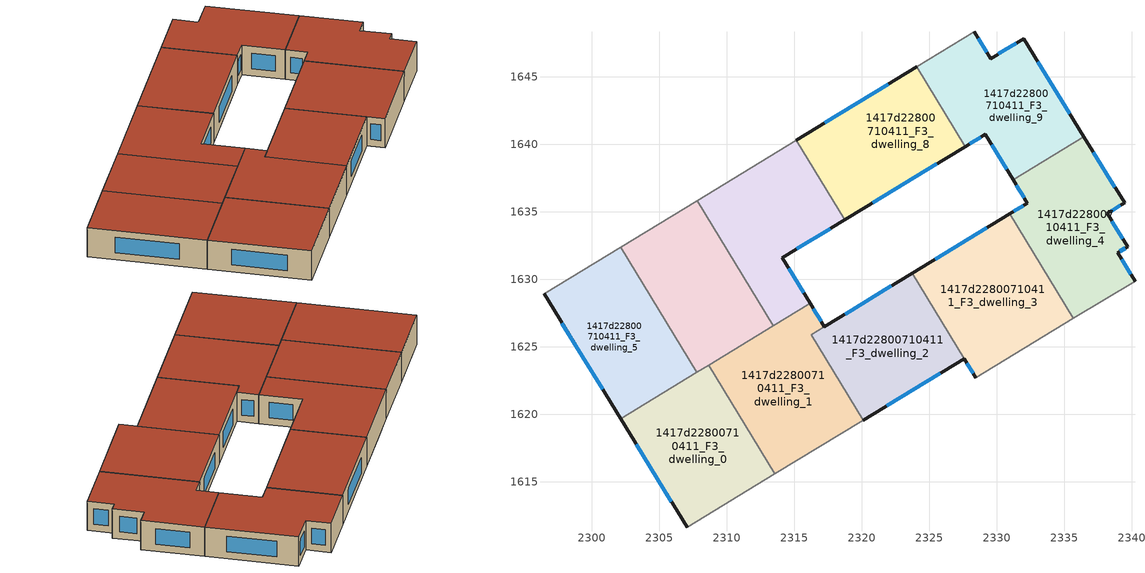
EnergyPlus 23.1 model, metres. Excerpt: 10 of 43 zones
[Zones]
1417d22800710411_F3_dwelling_0
 floor to 1417d22800710411_F2_dwelling_0 (EU_floor_Construction): 2308.67,1623.65 2313.57,1615.6 2307.06,1611.64 2302.14,1619.67 z9
 wall outside (EU_wall_Construction): 2302.14,1619.67 2307.06,1611.64 z9:12
 wall adiabatic (EU_wall_Construction): 2307.06,1611.64 2313.57,1615.6 z9:12
 wall to 1417d22800710411_F3_dwelling_1 (EU_wall_Construction): 2313.57,1615.6 2308.67,1623.65 z9:12
 wall to 1417d22800710411_F3_dwelling_5 (EU_wall_Construction): 2307.79,1623.11 2302.14,1619.67 z9:12
 wall to 1417d22800710411_F3_dwelling_6 (EU_wall_Construction): 2308.67,1623.65 2307.79,1623.11 z9:12
 window (EU_Window_Construction): 2303.3,1617.78 2305.9,1613.52 z9.7:11.3
 roof outside (EU_roof_Construction): 2313.57,1615.6 2308.67,1623.65 2302.14,1619.67 2307.06,1611.64 z12
1417d22800710411_F3_dwelling_1
 floor to 1417d22800710411_F2_dwelling_1 (EU_floor_Construction): 2317.23,1626.49 2316.25,1625.89 2320.1,1619.57 2313.57,1615.6 2308.67,1623.65 2316.18,1628.21 z9
 wall outside (EU_wall_Construction): 2317.23,1626.49 2316.18,1628.21 z9:12
 wall to 1417d22800710411_F3_dwelling_2 (EU_wall_Construction): 2316.25,1625.89 2317.23,1626.49 / 2320.1,1619.57 2316.25,1625.88 z9:12
 wall adiabatic (EU_wall_Construction): 2313.57,1615.6 2320.1,1619.57 z9:12
 wall to 1417d22800710411_F3_dwelling_6 (EU_wall_Construction): 2313.45,1626.55 2308.67,1623.65 z9:12
 wall to 1417d22800710411_F3_dwelling_7 (EU_wall_Construction): 2316.18,1628.21 2313.45,1626.55 z9:12
 window (EU_Window_Construction): 2316.98,1626.89 2316.42,1627.81 z9.7:11.3
 roof outside (EU_roof_Construction): 2320.1,1619.57 2316.25,1625.89 2317.23,1626.49 2316.18,1628.21 2308.67,1623.65 2313.57,1615.6 z12
1417d22800710411_F3_dwelling_2
 floor to 1417d22800710411_F2_dwelling_2 (EU_floor_Construction): 2323.72,1630.44 2327.57,1624.12 2320.1,1619.57 2316.25,1625.88 z9
 wall outside (EU_wall_Construction): 2323.72,1630.44 2317.23,1626.49 / 2320.1,1619.57 2327.57,1624.12 z9:12
 wall to 1417d22800710411_F3_dwelling_3 (EU_wall_Construction): 2327.57,1624.12 2323.72,1630.44 z9:12
 window (EU_Window_Construction): 2322.2,1629.51 2318.76,1627.42 / 2321.85,1620.64 2325.82,1623.05 z9.7:11.3
 roof outside (EU_roof_Construction): 2327.57,1624.12 2323.72,1630.44 2316.25,1625.89 2320.1,1619.57 z12
1417d22800710411_F3_dwelling_3
 floor to 1417d22800710411_F2_dwelling_3 (EU_floor_Construction): 2330.96,1634.84 2335.67,1627.1 2328.44,1622.7 2323.72,1630.44 z9
 wall outside (EU_wall_Construction): 2330.96,1634.84 2323.72,1630.44 / 2327.57,1624.12 2328.44,1622.7 z9:12
 wall to 1417d22800710411_F3_dwelling_4 (EU_wall_Construction): 2335.67,1627.1 2330.96,1634.84 z9:12
 wall adiabatic (EU_wall_Construction): 2328.44,1622.7 2335.67,1627.1 z9:12
 window (EU_Window_Construction): 2329.26,1633.81 2325.42,1631.47 / 2327.78,1623.79 2328.24,1623.03 z9.7:11.3
 roof outside (EU_roof_Construction): 2335.67,1627.1 2330.96,1634.84 2323.72,1630.44 2328.44,1622.7 z12
1417d22800710411_F3_dwelling_4
 floor to 1417d22800710411_F2_dwelling_4 (EU_floor_Construction): 2336.45,1640.55 2339.45,1635.65 2338.17,1634.87 2339.67,1632.4 2338.95,1631.97 2340.23,1629.87 2335.67,1627.1 2330.96,1634.84 2332.27,1635.63 2331.21,1637.37 z9
 wall outside (EU_wall_Construction): 2340.23,1629.87 2338.95,1631.97 2339.67,1632.4 2338.17,1634.87 2339.45,1635.65 2336.45,1640.55 / 2331.21,1637.37 2332.27,1635.63 2330.96,1634.84 z9:12
 wall adiabatic (EU_wall_Construction): 2335.67,1627.1 2340.23,1629.87 z9:12
 wall to 1417d22800710411_F3_dwelling_9 (EU_wall_Construction): 2336.45,1640.55 2331.21,1637.37 z9:12
 window (EU_Window_Construction): 2338.75,1636.8 2337.15,1639.4 / 2338.47,1635.05 2339.15,1635.46 / 2339.32,1632.98 2338.52,1634.29 / 2339.12,1632.07 2339.5,1632.3 / 2339.93,1630.36 2339.25,1631.47 / 2331.96,1635.45 2331.27,1635.03 / 2331.46,1636.96 2332.02,1636.04 z9.7:11.3
 roof outside (EU_roof_Construction): 2340.23,1629.87 2338.95,1631.97 2339.67,1632.4 2338.17,1634.87 2339.45,1635.65 2336.45,1640.55 2331.21,1637.37 2332.27,1635.63 2330.96,1634.84 2335.67,1627.1 z12
1417d22800710411_F3_dwelling_5
 floor to 1417d22800710411_F2_dwelling_5 (EU_floor_Construction): 2301.2,1631.8 2306.84,1622.53 2302.14,1619.67 2296.47,1628.92 z9
 floor to 1417d22800710411_F2_dwelling_6 (EU_floor_Construction): 2302.14,1632.38 2307.79,1623.11 2306.84,1622.53 2301.2,1631.8 z9
 wall outside (EU_wall_Construction): 2296.47,1628.92 2302.14,1619.67 z9:12
 wall adiabatic (EU_wall_Construction): 2302.14,1632.38 2296.47,1628.92 z9:12
 wall to 1417d22800710411_F3_dwelling_6 (EU_wall_Construction): 2307.79,1623.11 2302.14,1632.38 z9:12
 window (EU_Window_Construction): 2297.8,1626.75 2300.81,1621.84 z9.7:11.3
 roof outside (EU_roof_Construction): 2307.79,1623.11 2302.14,1632.38 2296.47,1628.92 2302.14,1619.67 z12
1417d22800710411_F3_dwelling_6
 floor to 1417d22800710411_F2_dwelling_7 (EU_floor_Construction): 2307.8,1635.82 2313.45,1626.55 2311.56,1625.4 2305.92,1634.68 z9
 floor adiabatic (EU_floor_Construction): 2305.92,1634.68 2311.56,1625.4 2313.45,1626.55 2307.79,1623.11 2302.14,1632.38 z9
 wall adiabatic (EU_wall_Construction): 2307.8,1635.83 2302.14,1632.38 z9:12
 wall to 1417d22800710411_F3_dwelling_7 (EU_wall_Construction): 2313.45,1626.55 2307.8,1635.83 z9:12
 roof outside (EU_roof_Construction): 2313.45,1626.55 2307.8,1635.83 2302.14,1632.38 2307.79,1623.11 z12
1417d22800710411_F3_dwelling_7
 floor to 1417d22800710411_F2_dwelling_7 (EU_floor_Construction): 2310.7,1637.58 2314.28,1631.7 2314.11,1631.59 2316.18,1628.21 2313.45,1626.55 2307.8,1635.82 z9
 floor to 1417d22800710411_F2_dwelling_8 (EU_floor_Construction): 2315.15,1640.3 2318.74,1634.41 2314.28,1631.7 2310.7,1637.58 z9
 wall outside (EU_wall_Construction): 2316.18,1628.21 2314.11,1631.59 2318.74,1634.41 z9:12
 wall adiabatic (EU_wall_Construction): 2315.15,1640.3 2307.8,1635.83 z9:12
 wall to 1417d22800710411_F3_dwelling_8 (EU_wall_Construction): 2318.74,1634.41 2315.15,1640.3 z9:12
 window (EU_Window_Construction): 2315.69,1629.01 2314.6,1630.8 / 2315.2,1632.25 2317.65,1633.74 z9.7:11.3
 roof outside (EU_roof_Construction): 2316.18,1628.21 2314.11,1631.59 2318.74,1634.41 2315.15,1640.3 2307.8,1635.83 2313.45,1626.55 z12
1417d22800710411_F3_dwelling_8
 floor to 1417d22800710411_F2_dwelling_8 (EU_floor_Construction): 2318.12,1642.1 2321.71,1636.21 2318.74,1634.41 2315.15,1640.3 z9
 floor to 1417d22800710411_F2_dwelling_9 (EU_floor_Construction): 2324.06,1645.72 2327.64,1639.83 2321.71,1636.21 2318.12,1642.1 z9
 wall outside (EU_wall_Construction): 2324.06,1645.72 2315.15,1640.3 / 2318.74,1634.41 2327.64,1639.83 z9:12
 wall to 1417d22800710411_F3_dwelling_9 (EU_wall_Construction): 2327.64,1639.83 2324.06,1645.72 z9:12
 window (EU_Window_Construction): 2321.96,1644.45 2317.24,1641.57 / 2320.83,1635.68 2325.55,1638.55 z9.7:11.3
 roof outside (EU_roof_Construction): 2327.64,1639.83 2324.06,1645.72 2315.15,1640.3 2318.74,1634.41 z12
1417d22800710411_F3_dwelling_9
 floor to 1417d22800710411_F2_dwelling_10 (EU_floor_Construction): 2332,1647.82 2336.45,1640.55 2331.21,1637.37 2329.14,1640.74 2329.13,1640.73 2325.54,1646.62 2328.33,1648.32 2329.54,1646.33 z9
 floor to 1417d22800710411_F2_dwelling_9 (EU_floor_Construction): 2325.54,1646.62 2329.13,1640.73 2327.64,1639.83 2324.06,1645.72 z9
 wall outside (EU_wall_Construction): 2336.45,1640.55 2332,1647.82 2329.54,1646.33 2328.33,1648.32 / 2327.64,1639.83 2329.14,1640.74 2331.21,1637.37 z9:12
 wall adiabatic (EU_wall_Construction): 2328.33,1648.32 2324.06,1645.72 z9:12
 window (EU_Window_Construction): 2335.4,1642.26 2333.05,1646.11 / 2329.63,1639.95 2330.72,1638.16 / 2328,1640.04 2328.79,1640.52 / 2329.26,1646.8 2328.61,1647.85 / 2331.42,1647.47 2330.12,1646.68 z9.7:11.3
 roof outside (EU_roof_Construction): 2336.45,1640.55 2332,1647.82 2329.54,1646.33 2328.33,1648.32 2324.06,1645.72 2327.64,1639.83 2329.14,1640.74 2331.21,1637.37 z12
[Building]
EU S2 Campaign: North Axis=0; Terrain=City; Solar Distribution=FullExterior
[Site:Location]
Budapest.Ferenc.Liszt.Intl.AP: Latitude=47.437; Longitude=19.256; Time Zone=1; Elevation=185
[SizingPeriod:WeatherFileDays]
AnnualSizingPeriod: Begin Month=1; Begin Day of Month=1; End Month=12; End Day of Month=31; Day of Week for Start Day=Monday; Use Weather File Daylight Saving Period=No; Use Weather File Rain and Snow Indicators=No
[MATERIAL]
EU_InternalMass_Material: Roughness=MediumRough; Thickness=0.1; Conductivity=1; Density=1800; Specific Heat=900; Thermal Absorptance=0.9; Solar Absorptance=0.7; Visible Absorptance=0.7
[MATERIAL:NOMASS] Roughness=MediumRough; Thermal Absorptance=0.9; Solar Absorptance=0.7; Visible Absorptance=0.7
Name | Thermal Resistance
EU_wall_NoMass | 0.832559
EU_roof_NoMass | 1.39638
EU_floor_NoMass | 0.872794
[WINDOWMATERIAL:SIMPLEGLAZINGSYSTEM]
EU_Window_SimpleGlazing: UFactor=2.79869; Solar Heat Gain Coefficient=0.75; Visible Transmittance=0.75
[CONSTRUCTION]
EU_wall_Construction: EU_wall_NoMass
EU_roof_Construction: EU_roof_NoMass
EU_floor_Construction: EU_floor_NoMass
EU_Window_Construction: EU_Window_SimpleGlazing
EU_InternalMass_Construction: EU_InternalMass_Material
[ZONE] Type=1; Multiplier=1; Ceiling Height=autocalculate; Floor Area=autocalculate; Part of Total Floor Area=Yes
Name | Volume
1417d22800710411_F3_dwelling_0 | 215.779
1417d22800710411_F3_dwelling_1 | 222.773
1417d22800710411_F3_dwelling_2 | 194.183
1417d22800710411_F3_dwelling_3 | 230.308
1417d22800710411_F3_dwelling_4 | 215.796
1417d22800710411_F3_dwelling_5 | 215.785
1417d22800710411_F3_dwelling_6 | 215.806
1417d22800710411_F3_dwelling_7 | 215.789
1417d22800710411_F3_dwelling_8 | 215.776
1417d22800710411_F3_dwelling_9 | 215.794
[INTERNALMASS] Construction=EU_InternalMass_Construction
Name | Zone or ZoneList | Surface Area
1417d22800710411_F3_dwelling_0_EU_InternalMass | 1417d22800710411_F3_dwelling_0 | 71.9263
1417d22800710411_F3_dwelling_1_EU_InternalMass | 1417d22800710411_F3_dwelling_1 | 74.256
1417d22800710411_F3_dwelling_2_EU_InternalMass | 1417d22800710411_F3_dwelling_2 | 64.7538
1417d22800710411_F3_dwelling_3_EU_InternalMass | 1417d22800710411_F3_dwelling_3 | 76.7793
1417d22800710411_F3_dwelling_4_EU_InternalMass | 1417d22800710411_F3_dwelling_4 | 71.9322
1417d22800710411_F3_dwelling_5_EU_InternalMass | 1417d22800710411_F3_dwelling_5 | 71.9283
1417d22800710411_F3_dwelling_6_EU_InternalMass | 1417d22800710411_F3_dwelling_6 | 71.9351
1417d22800710411_F3_dwelling_7_EU_InternalMass | 1417d22800710411_F3_dwelling_7 | 71.9294
1417d22800710411_F3_dwelling_8_EU_InternalMass | 1417d22800710411_F3_dwelling_8 | 71.9252
1417d22800710411_F3_dwelling_9_EU_InternalMass | 1417d22800710411_F3_dwelling_9 | 71.9311
[OTHEREQUIPMENT] Fuel Type=Electricity; Design Level Calculation Method=Watts/Area; Power per Zone Floor Area=1; Fraction Latent=0; Fraction Radiant=0; Fraction Lost=0; Carbon Dioxide Generation Rate=0; EndUse Subcategory=EU_Step8_InternalGains
Name | Zone or ZoneList or Space or SpaceList | Schedule
EU_Step8_InternalGain_1417d22800710411_F3_dwelling_0_f000 | 1417d22800710411_F3_dwelling_0 | EU_Step8_GainSchedule_1417d22800710411_F3_dwelling_0_f000
EU_Step8_InternalGain_1417d22800710411_F3_dwelling_1_f000 | 1417d22800710411_F3_dwelling_1 | EU_Step8_GainSchedule_1417d22800710411_F3_dwelling_1_f000
EU_Step8_InternalGain_1417d22800710411_F3_dwelling_2_f000 | 1417d22800710411_F3_dwelling_2 | EU_Step8_GainSchedule_1417d22800710411_F3_dwelling_2_f000
EU_Step8_InternalGain_1417d22800710411_F3_dwelling_3_f000 | 1417d22800710411_F3_dwelling_3 | EU_Step8_GainSchedule_1417d22800710411_F3_dwelling_3_f000
EU_Step8_InternalGain_1417d22800710411_F3_dwelling_4_f000 | 1417d22800710411_F3_dwelling_4 | EU_Step8_GainSchedule_1417d22800710411_F3_dwelling_4_f000
EU_Step8_InternalGain_1417d22800710411_F3_dwelling_5_f000 | 1417d22800710411_F3_dwelling_5 | EU_Step8_GainSchedule_1417d22800710411_F3_dwelling_5_f000
EU_Step8_InternalGain_1417d22800710411_F3_dwelling_6_f000 | 1417d22800710411_F3_dwelling_6 | EU_Step8_GainSchedule_1417d22800710411_F3_dwelling_6_f000
EU_Step8_InternalGain_1417d22800710411_F3_dwelling_7_f000 | 1417d22800710411_F3_dwelling_7 | EU_Step8_GainSchedule_1417d22800710411_F3_dwelling_7_f000
EU_Step8_InternalGain_1417d22800710411_F3_dwelling_8_f000 | 1417d22800710411_F3_dwelling_8 | EU_Step8_GainSchedule_1417d22800710411_F3_dwelling_8_f000
EU_Step8_InternalGain_1417d22800710411_F3_dwelling_9_f000 | 1417d22800710411_F3_dwelling_9 | EU_Step8_GainSchedule_1417d22800710411_F3_dwelling_9_f000
[ZONEVENTILATION:DESIGNFLOWRATE] Schedule=EU_AlwaysOn; Design Flow Rate Calculation Method=AirChanges/Hour; Air Changes per Hour=0.475469; Ventilation Type=Natural; Fan Pressure Rise=0; Fan Total Efficiency=1; Constant Term Coefficient=1; Temperature Term Coefficient=0; Velocity Term Coefficient=0; Velocity Squared Term Coefficient=0; Minimum Indoor Temperature=-100; Maximum Indoor Temperature=100; Delta Temperature=-100; Minimum Outdoor Temperature=-100; Maximum Outdoor Temperature=100; Maximum Wind Speed=40
Name | Zone or ZoneList or Space or SpaceList
EU_ConstantAir_1417d22800710411_F3_dwelling_0 | 1417d22800710411_F3_dwelling_0
EU_ConstantAir_1417d22800710411_F3_dwelling_1 | 1417d22800710411_F3_dwelling_1
EU_ConstantAir_1417d22800710411_F3_dwelling_2 | 1417d22800710411_F3_dwelling_2
EU_ConstantAir_1417d22800710411_F3_dwelling_3 | 1417d22800710411_F3_dwelling_3
EU_ConstantAir_1417d22800710411_F3_dwelling_4 | 1417d22800710411_F3_dwelling_4
EU_ConstantAir_1417d22800710411_F3_dwelling_5 | 1417d22800710411_F3_dwelling_5
EU_ConstantAir_1417d22800710411_F3_dwelling_6 | 1417d22800710411_F3_dwelling_6
EU_ConstantAir_1417d22800710411_F3_dwelling_7 | 1417d22800710411_F3_dwelling_7
EU_ConstantAir_1417d22800710411_F3_dwelling_8 | 1417d22800710411_F3_dwelling_8
EU_ConstantAir_1417d22800710411_F3_dwelling_9 | 1417d22800710411_F3_dwelling_9
[HVACTEMPLATE:THERMOSTAT] Constant Heating Setpoint=20; Constant Cooling Setpoint=50
EU_HeatOnly_1417d22800710411_F0_dwelling_0; EU_HeatOnly_1417d22800710411_F0_dwelling_1; EU_HeatOnly_1417d22800710411_F0_dwelling_2; EU_HeatOnly_1417d22800710411_F0_dwelling_3; EU_HeatOnly_1417d22800710411_F0_dwelling_4; EU_HeatOnly_1417d22800710411_F0_dwelling_5; EU_HeatOnly_1417d22800710411_F0_dwelling_6; EU_HeatOnly_1417d22800710411_F0_dwelling_7; EU_HeatOnly_1417d22800710411_F0_dwelling_8; EU_HeatOnly_1417d22800710411_F0_dwelling_9; EU_HeatOnly_1417d22800710411_F0_dwelling_10; EU_HeatOnly_1417d22800710411_F1_dwelling_0; EU_HeatOnly_1417d22800710411_F1_dwelling_1; EU_HeatOnly_1417d22800710411_F1_dwelling_2; EU_HeatOnly_1417d22800710411_F1_dwelling_3; EU_HeatOnly_1417d22800710411_F1_dwelling_4; EU_HeatOnly_1417d22800710411_F1_dwelling_5; EU_HeatOnly_1417d22800710411_F1_dwelling_6; EU_HeatOnly_1417d22800710411_F1_dwelling_7; EU_HeatOnly_1417d22800710411_F1_dwelling_8; EU_HeatOnly_1417d22800710411_F1_dwelling_9; EU_HeatOnly_1417d22800710411_F1_dwelling_10; EU_HeatOnly_1417d22800710411_F2_dwelling_0; EU_HeatOnly_1417d22800710411_F2_dwelling_1; EU_HeatOnly_1417d22800710411_F2_dwelling_2; EU_HeatOnly_1417d22800710411_F2_dwelling_3; EU_HeatOnly_1417d22800710411_F2_dwelling_4; EU_HeatOnly_1417d22800710411_F2_dwelling_5; EU_HeatOnly_1417d22800710411_F2_dwelling_6; EU_HeatOnly_1417d22800710411_F2_dwelling_7; EU_HeatOnly_1417d22800710411_F2_dwelling_8; EU_HeatOnly_1417d22800710411_F2_dwelling_9; EU_HeatOnly_1417d22800710411_F2_dwelling_10; EU_HeatOnly_1417d22800710411_F3_dwelling_0; EU_HeatOnly_1417d22800710411_F3_dwelling_1; EU_HeatOnly_1417d22800710411_F3_dwelling_2; EU_HeatOnly_1417d22800710411_F3_dwelling_3; EU_HeatOnly_1417d22800710411_F3_dwelling_4; EU_HeatOnly_1417d22800710411_F3_dwelling_5; EU_HeatOnly_1417d22800710411_F3_dwelling_6; EU_HeatOnly_1417d22800710411_F3_dwelling_7; EU_HeatOnly_1417d22800710411_F3_dwelling_8; EU_HeatOnly_1417d22800710411_F3_dwelling_9
[HVACTEMPLATE:ZONE:IDEALLOADSAIRSYSTEM] System Availability Schedule=EU_AlwaysOn; Maximum Heating Supply Air Temperature=50; Minimum Cooling Supply Air Temperature=13; Maximum Heating Supply Air Humidity Ratio=0.0156; Minimum Cooling Supply Air Humidity Ratio=0.0077; Heating Limit=NoLimit; Cooling Limit=NoLimit; Heating Availability Schedule=EU_AlwaysOn; Cooling Availability Schedule=EU_CoolingOff; Dehumidification Control Type=ConstantSensibleHeatRatio; Cooling Sensible Heat Ratio=0.7; Dehumidification Setpoint=60; Humidification Control Type=None; Humidification Setpoint=30; Outdoor Air Method=None; Outdoor Air Flow Rate per Person=0.00944; Outdoor Air Flow Rate per Zone Floor Area=0; Outdoor Air Flow Rate per Zone=0; Demand Controlled Ventilation Type=None; Outdoor Air Economizer Type=NoEconomizer; Heat Recovery Type=None; Sensible Heat Recovery Effectiveness=0.7; Latent Heat Recovery Effectiveness=0.65
Name | Template Thermostat
1417d22800710411_F3_dwelling_0 | EU_HeatOnly_1417d22800710411_F3_dwelling_0
1417d22800710411_F3_dwelling_1 | EU_HeatOnly_1417d22800710411_F3_dwelling_1
1417d22800710411_F3_dwelling_2 | EU_HeatOnly_1417d22800710411_F3_dwelling_2
1417d22800710411_F3_dwelling_3 | EU_HeatOnly_1417d22800710411_F3_dwelling_3
1417d22800710411_F3_dwelling_4 | EU_HeatOnly_1417d22800710411_F3_dwelling_4
1417d22800710411_F3_dwelling_5 | EU_HeatOnly_1417d22800710411_F3_dwelling_5
1417d22800710411_F3_dwelling_6 | EU_HeatOnly_1417d22800710411_F3_dwelling_6
1417d22800710411_F3_dwelling_7 | EU_HeatOnly_1417d22800710411_F3_dwelling_7
1417d22800710411_F3_dwelling_8 | EU_HeatOnly_1417d22800710411_F3_dwelling_8
1417d22800710411_F3_dwelling_9 | EU_HeatOnly_1417d22800710411_F3_dwelling_9
[SIZING:ZONE] Zone Cooling Design Supply Air Temperature Input Method=SupplyAirTemperature; Zone Cooling Design Supply Air Temperature=13; Zone Heating Design Supply Air Temperature Input Method=SupplyAirTemperature; Zone Heating Design Supply Air Temperature=50; Zone Cooling Design Supply Air Humidity Ratio=0.008; Zone Heating Design Supply Air Humidity Ratio=0.008; Cooling Design Air Flow Method=DesignDay; Cooling Design Air Flow Rate=0; Cooling Minimum Air Flow per Zone Floor Area=0.000762; Cooling Minimum Air Flow=0; Cooling Minimum Air Flow Fraction=0.2; Heating Design Air Flow Method=DesignDay; Heating Design Air Flow Rate=0; Heating Maximum Air Flow per Zone Floor Area=0.002032; Heating Maximum Air Flow=0.141576; Heating Maximum Air Flow Fraction=0.3; Account for Dedicated Outdoor Air System=No; Dedicated Outdoor Air System Control Strategy=NeutralSupplyAir; Dedicated Outdoor Air Low Setpoint Temperature for Design=autosize; Dedicated Outdoor Air High Setpoint Temperature for Design=autosize; Zone Load Sizing Method=Sensible Load Only No Latent Load; Zone Latent Cooling Design Supply Air Humidity Ratio Input Method=HumidityRatioDifference; Zone Cooling Design Supply Air Humidity Ratio Difference=0.005; Zone Latent Heating Design Supply Air Humidity Ratio Input Method=HumidityRatioDifference; Zone Humidification Design Supply Air Humidity Ratio Difference=0.005
1417d22800710411_F3_dwelling_0; 1417d22800710411_F3_dwelling_1; 1417d22800710411_F3_dwelling_2; 1417d22800710411_F3_dwelling_3; 1417d22800710411_F3_dwelling_4; 1417d22800710411_F3_dwelling_5; 1417d22800710411_F3_dwelling_6; 1417d22800710411_F3_dwelling_7; 1417d22800710411_F3_dwelling_8; 1417d22800710411_F3_dwelling_9
[SCHEDULE:CONSTANT]
Name | Hourly Value
EU_AlwaysOn | 1
EU_CoolingOff | 0
[SCHEDULE:FILE] Column Number=1; Rows to Skip at Top=0; Number of Hours of Data=8760; Column Separator=Comma; Interpolate to Timestep=No; Minutes per Item=60; Adjust Schedule for Daylight Savings=Yes
Name | File
EU_Step8_GainSchedule_1417d22800710411_F3_dwelling_0_f000 | ../../schedules/1417d22800710411/1417d22800710411_F3_dwelling_0_f000_gain.csv
EU_Step8_GainSchedule_1417d22800710411_F3_dwelling_1_f000 | ../../schedules/1417d22800710411/1417d22800710411_F3_dwelling_1_f000_gain.csv
EU_Step8_GainSchedule_1417d22800710411_F3_dwelling_2_f000 | ../../schedules/1417d22800710411/1417d22800710411_F3_dwelling_2_f000_gain.csv
EU_Step8_GainSchedule_1417d22800710411_F3_dwelling_3_f000 | ../../schedules/1417d22800710411/1417d22800710411_F3_dwelling_3_f000_gain.csv
EU_Step8_GainSchedule_1417d22800710411_F3_dwelling_4_f000 | ../../schedules/1417d22800710411/1417d22800710411_F3_dwelling_4_f000_gain.csv
EU_Step8_GainSchedule_1417d22800710411_F3_dwelling_5_f000 | ../../schedules/1417d22800710411/1417d22800710411_F3_dwelling_5_f000_gain.csv
EU_Step8_GainSchedule_1417d22800710411_F3_dwelling_6_f000 | ../../schedules/1417d22800710411/1417d22800710411_F3_dwelling_6_f000_gain.csv
EU_Step8_GainSchedule_1417d22800710411_F3_dwelling_7_f000 | ../../schedules/1417d22800710411/1417d22800710411_F3_dwelling_7_f000_gain.csv
EU_Step8_GainSchedule_1417d22800710411_F3_dwelling_8_f000 | ../../schedules/1417d22800710411/1417d22800710411_F3_dwelling_8_f000_gain.csv
EU_Step8_GainSchedule_1417d22800710411_F3_dwelling_9_f000 | ../../schedules/1417d22800710411/1417d22800710411_F3_dwelling_9_f000_gain.csv
